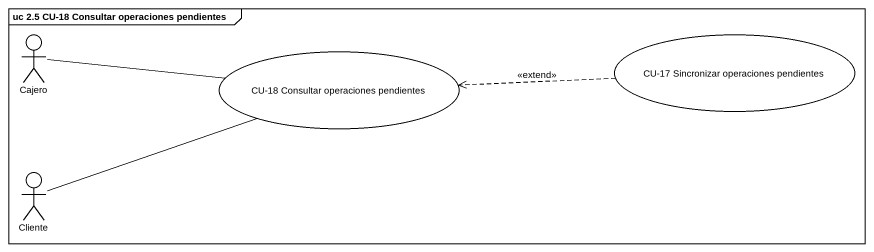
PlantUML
@startuml
mainframe uc 2.5 CU-18 Consultar operaciones pendientes
actor Cajero
usecase "CU-17 Sincronizar operaciones pendientes" as CU_17_Sincronizar
usecase "CU-18 Consultar operaciones pendientes" as CU_18_Consultar_operaciones
actor Cliente
Cajero -right- CU_18_Consultar_operaciones
CU_17_Sincronizar .left.> CU_18_Consultar_operaciones : <<extend>>
Cliente -right- CU_18_Consultar_operaciones
@enduml
